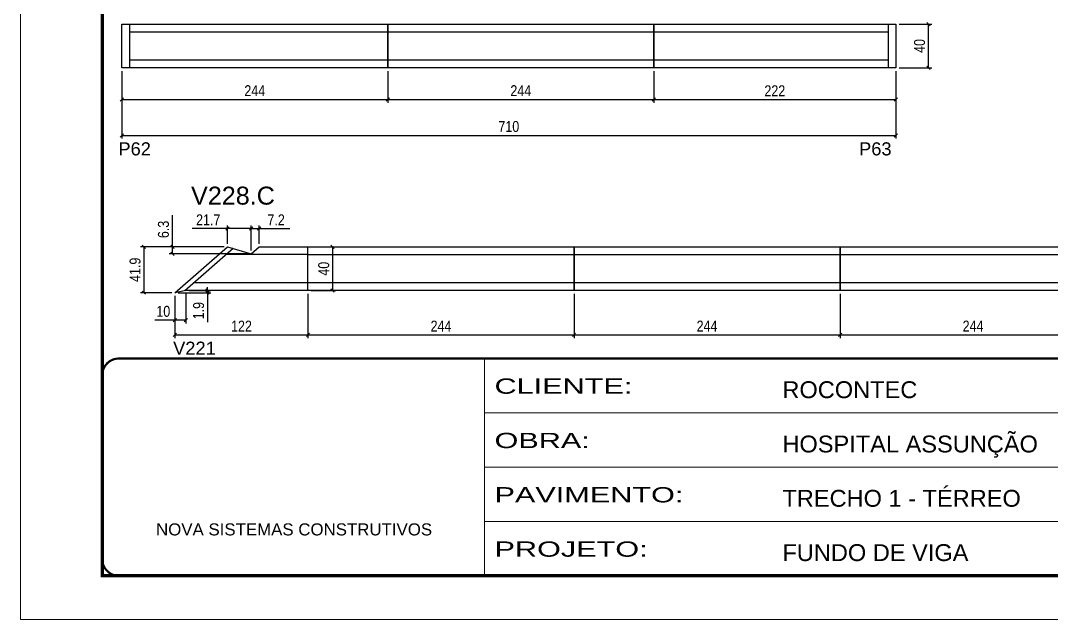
# Model space of a CAD drawing. Extents: x 3171 to 9452, y -2838 to 6252.
# Drawn here: x 4770 to 5715, y 4054 to 4603 of the extents above; entities that cross this region are included whole.
import ezdxf

# ---------------------------------------------------------------- set-up
doc = ezdxf.new("R2010")
doc.units = 0
doc.linetypes.add('CONTINUO', pattern=[0])
doc.linetypes.add('DASHED', pattern=[0.75, 0.5, -0.25])
for name, color, linetype in [('5', 5, 'Continuous'), ('NOMENCLATURA', 7, 'Continuous'), ('Painéis', 200, 'Continuous'), ('SARR_2.2x7', 40, 'Continuous')]:
    doc.layers.add(name, color=color, linetype=linetype)
for name, color, linetype, lineweight in [('Escoras', 2, 'Continuous', 25), ('Folhas', 255, 'Continuous', 9), ('SARRAFO DE PRESSAO', 251, 'DASHED', 9)]:
    doc.layers.add(name, color=color, linetype=linetype, lineweight=lineweight)
doc.styles.add('ARIAL', font='arial.ttf')
doc.styles.add('COTA TECNICA-50', font='techl___.ttf', dxfattribs={"height": 10})
doc.styles.get("Standard").update_dxf_attribs({"font": 'arial.ttf'})
doc.styles.add('Tecnologia', font='')
doc.styles.get('Tecnologia').set_extended_font_data('Forgotten Futurist')
doc.dimstyles.new('COTA PAINEL-50', dxfattribs={"dimtxt": 10, "dimasz": 3, "dimexe": 3, "dimexo": 3, "dimgap": 3, "dimtad": 1, "dimdec": 1, "dimzin": 12, "dimdsep": 46, "dimtxsty": 'COTA TECNICA-50', "dimblk1": 'OBLIQUE', "dimblk2": 'OBLIQUE', "dimsah": 1, "dimcen": 0.9, "dimclrd": 4, "dimclre": 4, "dimclrt": 240, "dimadec": 1, "dimazin": 3, "dimtfac": 1, "dimtdec": 1, "dimtmove": 0, "dimatfit": 3, "dimfxl": 1, "dimtolj": 1, "dimtzin": 12, "dimarcsym": 0})

# ---------------------------------------------------------------- blocks, each defined once
blk = doc.blocks.new('9999999999')
at = {"color": 30, "linetype": 'CONTINUO'}
for p, q in [((98564.56, 34230.21), (98564.56, 34429.45)), ((98564.56, 34379.64), (99583.98, 34379.64)), ((98564.56, 34329.83), (99487.98, 34329.83)), ((98564.56, 34280.02), (99487.98, 34280.02))]:
    blk.add_line(p, q, dxfattribs=at)
at = {"color": 30, "linetype": 'CONTINUO', "const_width": 2}
blk.add_lwpolyline([(99583.98, 34230.21), (99583.98, 34414.45, 0.414214), (99568.98, 34429.45), (98228.98, 34429.45, 0.414214), (98213.98, 34414.45), (98213.98, 34245.21, 0.414214), (98228.98, 34230.21), (99583.98, 34230.21)], format="xyb", dxfattribs=at)
at = {"layer": 'Folhas'}
blk.add_lwpolyline([(98138.98, 34190.21), (99623.98, 34190.21), (99623.98, 35240.21), (98138.98, 35240.21)], close=True, dxfattribs=at)
at = {"layer": 'Folhas', "color": 30, "const_width": 3}
blk.add_lwpolyline([(98213.98, 34230.21), (99583.98, 34230.21), (99583.98, 35200.21), (98213.98, 35200.21)], close=True, dxfattribs=at)
at = {"color": 7, "linetype": 'Continuous', "ltscale": 5, "style": 'ARIAL'}
for s, height, p in [('ROCONTEC', 15.483, (98837.68, 34393.13)), ('HOSPITAL ASSUNÇÃO', 15.4829, (98837.68, 34343.32)), ('TRECHO 1 - TÉRREO', 15.4829, (98837.68, 34293.51)), ('NOVA SISTEMAS CONSTRUTIVOS', 11.0592, (98263.19, 34267.21)), ('FUNDO DE VIGA', 15.4829, (98837.68, 34243.7))]:
    blk.add_text(s, height=height, dxfattribs=at).set_placement(p)
at = {"layer": 'Folhas', "color": 7, "style": 'Tecnologia', "width": 1.5}
for s, p in [('CLIENTE:', (98573.65, 34397.17)), ('OBRA:', (98573.65, 34347.31)), ('PAVIMENTO:', (98573.65, 34297.5)), ('PROJETO:', (98573.65, 34247.69))]:
    blk.add_text(s, height=14, dxfattribs=at).set_placement(p)
blk = doc.blocks.new('_Oblique')
at = {"color": 0, "linetype": 'ByBlock', "lineweight": -2}
blk.add_line((-0.5, -0.5), (0.5, 0.5), dxfattribs=at)
blk = doc.blocks.new('*D318')
at = {"layer": 'Defpoints', "color": 0, "linetype": 'ByBlock', "transparency": 16777216}
for p in [(4862.44, 4559.68), (5106.44, 4559.68), (5106.44, 4530.58)]:
    blk.add_point(p, dxfattribs=at)
at = {"layer": 'Escoras', "color": 4, "linetype": 'ByBlock', "lineweight": -2, "transparency": 16777216}
for p, q in [((4862.44, 4556.68), (4862.44, 4527.58)), ((5106.44, 4556.68), (5106.44, 4527.58)), ((4862.44, 4530.58), (5106.44, 4530.58))]:
    blk.add_line(p, q, dxfattribs=at)
at = {"layer": 'Escoras', "color": 4, "linetype": 'ByBlock', "lineweight": -2, "transparency": 16777216, "xscale": 3, "yscale": 3, "zscale": 3, "rotation": 180}
blk.add_blockref('_Oblique', (4862.44, 4530.58), dxfattribs=at)
at = {"layer": 'Escoras', "color": 4, "linetype": 'ByBlock', "lineweight": -2, "transparency": 16777216, "xscale": 3, "yscale": 3, "zscale": 3}
blk.add_blockref('_Oblique', (5106.44, 4530.58), dxfattribs=at)
at = {"layer": 'Escoras', "color": 240, "linetype": 'ByBlock', "transparency": 16777216, "insert": (4984.44, 4538.66), "char_height": 10, "attachment_point": 5, "style": 'COTA TECNICA-50'}
blk.add_mtext('\\A1;244', dxfattribs=at)
blk = doc.blocks.new('*D164')
at = {"layer": 'Defpoints', "color": 0, "linetype": 'ByBlock', "transparency": 16777216}
for p in [(5106.44, 4559.68), (5350.44, 4559.68), (5350.44, 4530.58)]:
    blk.add_point(p, dxfattribs=at)
at = {"layer": 'Escoras', "color": 4, "linetype": 'ByBlock', "lineweight": -2, "transparency": 16777216}
for p, q in [((5106.44, 4556.68), (5106.44, 4527.58)), ((5350.44, 4556.68), (5350.44, 4527.58)), ((5106.44, 4530.58), (5350.44, 4530.58))]:
    blk.add_line(p, q, dxfattribs=at)
at = {"layer": 'Escoras', "color": 4, "linetype": 'ByBlock', "lineweight": -2, "transparency": 16777216, "xscale": 3, "yscale": 3, "zscale": 3, "rotation": 180}
blk.add_blockref('_Oblique', (5106.44, 4530.58), dxfattribs=at)
at = {"layer": 'Escoras', "color": 4, "linetype": 'ByBlock', "lineweight": -2, "transparency": 16777216, "xscale": 3, "yscale": 3, "zscale": 3}
blk.add_blockref('_Oblique', (5350.44, 4530.58), dxfattribs=at)
at = {"layer": 'Escoras', "color": 240, "linetype": 'ByBlock', "transparency": 16777216, "insert": (5228.44, 4538.66), "char_height": 10, "attachment_point": 5, "style": 'COTA TECNICA-50'}
blk.add_mtext('\\A1;244', dxfattribs=at)
blk = doc.blocks.new('*D165')
at = {"layer": 'Defpoints', "color": 0, "linetype": 'ByBlock', "transparency": 16777216}
for p in [(5350.44, 4559.68), (5572.44, 4559.68), (5572.44, 4530.58)]:
    blk.add_point(p, dxfattribs=at)
at = {"layer": 'Escoras', "color": 4, "linetype": 'ByBlock', "lineweight": -2, "transparency": 16777216}
for p, q in [((5350.44, 4556.68), (5350.44, 4527.58)), ((5572.44, 4556.68), (5572.44, 4527.58)), ((5350.44, 4530.58), (5572.44, 4530.58))]:
    blk.add_line(p, q, dxfattribs=at)
at = {"layer": 'Escoras', "color": 4, "linetype": 'ByBlock', "lineweight": -2, "transparency": 16777216, "xscale": 3, "yscale": 3, "zscale": 3, "rotation": 180}
blk.add_blockref('_Oblique', (5350.44, 4530.58), dxfattribs=at)
at = {"layer": 'Escoras', "color": 4, "linetype": 'ByBlock', "lineweight": -2, "transparency": 16777216, "xscale": 3, "yscale": 3, "zscale": 3}
blk.add_blockref('_Oblique', (5572.44, 4530.58), dxfattribs=at)
at = {"layer": 'Escoras', "color": 240, "linetype": 'ByBlock', "transparency": 16777216, "insert": (5461.44, 4538.58), "char_height": 10, "attachment_point": 5, "style": 'COTA TECNICA-50'}
blk.add_mtext('\\A1;222', dxfattribs=at)
blk = doc.blocks.new('*D16')
at = {"layer": 'Defpoints', "color": 0, "linetype": 'ByBlock', "transparency": 16777216}
for p in [(4862.44, 4559.68), (5572.44, 4559.68), (5572.44, 4497.66)]:
    blk.add_point(p, dxfattribs=at)
at = {"layer": 'Escoras', "color": 4, "linetype": 'ByBlock', "lineweight": -2, "transparency": 16777216}
for p, q in [((4862.44, 4556.68), (4862.44, 4494.66)), ((5572.44, 4556.68), (5572.44, 4494.66)), ((4862.44, 4497.66), (5572.44, 4497.66))]:
    blk.add_line(p, q, dxfattribs=at)
at = {"layer": 'Escoras', "color": 4, "linetype": 'ByBlock', "lineweight": -2, "transparency": 16777216, "xscale": 3, "yscale": 3, "zscale": 3, "rotation": 180}
blk.add_blockref('_Oblique', (4862.44, 4497.66), dxfattribs=at)
at = {"layer": 'Escoras', "color": 4, "linetype": 'ByBlock', "lineweight": -2, "transparency": 16777216, "xscale": 3, "yscale": 3, "zscale": 3}
blk.add_blockref('_Oblique', (5572.44, 4497.66), dxfattribs=at)
at = {"layer": 'Escoras', "color": 240, "linetype": 'ByBlock', "transparency": 16777216, "insert": (5217.44, 4505.76), "char_height": 10, "attachment_point": 5, "style": 'COTA TECNICA-50'}
blk.add_mtext('\\A1;710', dxfattribs=at)
blk = doc.blocks.new('*D166')
at = {"layer": 'Defpoints', "color": 0, "linetype": 'ByBlock', "transparency": 16777216}
for p in [(5572.44, 4599.68), (5602.3, 4599.68), (5572.44, 4559.68)]:
    blk.add_point(p, dxfattribs=at)
at = {"layer": 'Escoras', "color": 4, "linetype": 'ByBlock', "lineweight": -2, "transparency": 16777216}
for p, q in [((5575.44, 4599.68), (5605.3, 4599.68)), ((5602.3, 4559.68), (5602.3, 4599.68)), ((5575.44, 4559.68), (5605.3, 4559.68))]:
    blk.add_line(p, q, dxfattribs=at)
at = {"layer": 'Escoras', "color": 4, "linetype": 'ByBlock', "lineweight": -2, "transparency": 16777216, "xscale": 3, "yscale": 3, "zscale": 3}
for p, rotation in [((5602.3, 4599.68), 90), ((5602.3, 4559.68), 270)]:
    blk.add_blockref('_Oblique', p, dxfattribs=dict(at, rotation=rotation))
at = {"layer": 'Escoras', "color": 240, "linetype": 'ByBlock', "transparency": 16777216, "insert": (5594.2, 4579.68), "char_height": 10, "attachment_point": 5, "rotation": 90, "style": 'COTA TECNICA-50'}
blk.add_mtext('\\A1;40', dxfattribs=at)
blk = doc.blocks.new('*D207')
at = {"layer": 'Defpoints', "color": 0, "linetype": 'ByBlock', "transparency": 16777216}
for p in [(4959.51, 4395.35), (4882.79, 4353.41), (4911.25, 4353.41)]:
    blk.add_point(p, dxfattribs=at)
at = {"layer": 'Escoras', "color": 4, "linetype": 'ByBlock', "lineweight": -2, "transparency": 16777216}
for p, q in [((4956.51, 4395.35), (4879.79, 4395.35)), ((4882.79, 4395.35), (4882.79, 4353.41)), ((4908.25, 4353.41), (4879.79, 4353.41))]:
    blk.add_line(p, q, dxfattribs=at)
at = {"layer": 'Escoras', "color": 4, "linetype": 'ByBlock', "lineweight": -2, "transparency": 16777216, "xscale": 3, "yscale": 3, "zscale": 3}
for p, rotation in [((4882.79, 4395.35), 90), ((4882.79, 4353.41), 270)]:
    blk.add_blockref('_Oblique', p, dxfattribs=dict(at, rotation=rotation))
at = {"layer": 'Escoras', "color": 240, "linetype": 'ByBlock', "transparency": 16777216, "insert": (4874.69, 4374.38), "char_height": 10, "attachment_point": 5, "rotation": 90, "style": 'COTA TECNICA-50'}
blk.add_mtext('\\A1;41.9', dxfattribs=at)
blk = doc.blocks.new('*D208')
at = {"layer": 'Defpoints', "color": 0, "linetype": 'ByBlock', "transparency": 16777216}
for p in [(4981.24, 4412.16), (4959.51, 4395.35), (4981.24, 4389.06)]:
    blk.add_point(p, dxfattribs=at)
at = {"layer": 'Escoras', "color": 4, "linetype": 'ByBlock', "lineweight": -2, "transparency": 16777216}
for p, q in [((4959.51, 4398.35), (4959.51, 4415.16)), ((4981.24, 4392.06), (4981.24, 4415.16)), ((4959.51, 4412.16), (4927.03, 4412.16)), ((4981.24, 4412.16), (4959.51, 4412.16))]:
    blk.add_line(p, q, dxfattribs=at)
at = {"layer": 'Escoras', "color": 4, "linetype": 'ByBlock', "lineweight": -2, "transparency": 16777216, "xscale": 3, "yscale": 3, "zscale": 3, "rotation": 180}
blk.add_blockref('_Oblique', (4959.51, 4412.16), dxfattribs=at)
at = {"layer": 'Escoras', "color": 4, "linetype": 'ByBlock', "lineweight": -2, "transparency": 16777216, "xscale": 3, "yscale": 3, "zscale": 3}
blk.add_blockref('_Oblique', (4981.24, 4412.16), dxfattribs=at)
at = {"layer": 'Escoras', "color": 240, "linetype": 'ByBlock', "transparency": 16777216, "insert": (4941.77, 4420.23), "char_height": 10, "attachment_point": 5, "style": 'COTA TECNICA-50'}
blk.add_mtext('\\A1;21.7', dxfattribs=at)
blk = doc.blocks.new('*D209')
at = {"layer": 'Defpoints', "color": 0, "linetype": 'ByBlock', "transparency": 16777216}
for p in [(4981.24, 4412.16), (4981.24, 4389.06), (4988.47, 4395.35)]:
    blk.add_point(p, dxfattribs=at)
at = {"layer": 'Escoras', "color": 4, "linetype": 'ByBlock', "lineweight": -2, "transparency": 16777216}
for p, q in [((4981.24, 4392.06), (4981.24, 4415.16)), ((4988.47, 4398.35), (4988.47, 4415.16)), ((4981.24, 4412.16), (4988.47, 4412.16)), ((4988.47, 4412.16), (5016.57, 4412.16))]:
    blk.add_line(p, q, dxfattribs=at)
at = {"layer": 'Escoras', "color": 4, "linetype": 'ByBlock', "lineweight": -2, "transparency": 16777216, "xscale": 3, "yscale": 3, "zscale": 3, "rotation": 180}
blk.add_blockref('_Oblique', (4981.24, 4412.16), dxfattribs=at)
at = {"layer": 'Escoras', "color": 4, "linetype": 'ByBlock', "lineweight": -2, "transparency": 16777216, "xscale": 3, "yscale": 3, "zscale": 3}
blk.add_blockref('_Oblique', (4988.47, 4412.16), dxfattribs=at)
at = {"layer": 'Escoras', "color": 240, "linetype": 'ByBlock', "transparency": 16777216, "insert": (5004.02, 4420.23), "char_height": 10, "attachment_point": 5, "style": 'COTA TECNICA-50'}
blk.add_mtext('\\A1;7.2', dxfattribs=at)
blk = doc.blocks.new('*D210')
at = {"layer": 'Defpoints', "color": 0, "linetype": 'ByBlock', "transparency": 16777216}
for p in [(4908.95, 4395.35), (4959.51, 4395.35), (4981.24, 4389.06)]:
    blk.add_point(p, dxfattribs=at)
at = {"layer": 'Escoras', "color": 4, "linetype": 'ByBlock', "lineweight": -2, "transparency": 16777216}
for p, q in [((4908.95, 4395.35), (4908.95, 4424.45)), ((4956.51, 4395.35), (4905.95, 4395.35)), ((4978.24, 4389.06), (4905.95, 4389.06)), ((4908.95, 4389.06), (4908.95, 4395.35))]:
    blk.add_line(p, q, dxfattribs=at)
at = {"layer": 'Escoras', "color": 4, "linetype": 'ByBlock', "lineweight": -2, "transparency": 16777216, "xscale": 3, "yscale": 3, "zscale": 3}
for p, rotation in [((4908.95, 4395.35), 90), ((4908.95, 4389.06), 270)]:
    blk.add_blockref('_Oblique', p, dxfattribs=dict(at, rotation=rotation))
at = {"layer": 'Escoras', "color": 240, "linetype": 'ByBlock', "transparency": 16777216, "insert": (4900.73, 4411.4), "char_height": 10, "attachment_point": 5, "rotation": 90, "style": 'COTA TECNICA-50'}
blk.add_mtext('\\A1;6.3', dxfattribs=at)
blk = doc.blocks.new('*D211')
at = {"layer": 'Defpoints', "color": 0, "linetype": 'ByBlock', "transparency": 16777216}
for p in [(4911.25, 4353.41), (4921.22, 4355.35), (4911.25, 4328.13)]:
    blk.add_point(p, dxfattribs=at)
at = {"layer": 'Escoras', "color": 4, "linetype": 'ByBlock', "lineweight": -2, "transparency": 16777216}
for p, q in [((4911.25, 4350.41), (4911.25, 4325.13)), ((4921.22, 4352.35), (4921.22, 4325.13)), ((4911.25, 4328.13), (4892.82, 4328.13)), ((4921.22, 4328.13), (4911.25, 4328.13))]:
    blk.add_line(p, q, dxfattribs=at)
at = {"layer": 'Escoras', "color": 4, "linetype": 'ByBlock', "lineweight": -2, "transparency": 16777216, "xscale": 3, "yscale": 3, "zscale": 3, "rotation": 180}
blk.add_blockref('_Oblique', (4911.25, 4328.13), dxfattribs=at)
at = {"layer": 'Escoras', "color": 4, "linetype": 'ByBlock', "lineweight": -2, "transparency": 16777216, "xscale": 3, "yscale": 3, "zscale": 3}
blk.add_blockref('_Oblique', (4921.22, 4328.13), dxfattribs=at)
at = {"layer": 'Escoras', "color": 240, "linetype": 'ByBlock', "transparency": 16777216, "insert": (4900.54, 4336.23), "char_height": 10, "attachment_point": 5, "style": 'COTA TECNICA-50'}
blk.add_mtext('\\A1;10', dxfattribs=at)
blk = doc.blocks.new('*D37')
at = {"layer": 'Defpoints', "color": 0, "linetype": 'ByBlock', "transparency": 16777216}
for p in [(4911.25, 4353.41), (4921.22, 4355.35), (4941.06, 4355.35)]:
    blk.add_point(p, dxfattribs=at)
at = {"layer": 'Escoras', "color": 4, "linetype": 'ByBlock', "lineweight": -2, "transparency": 16777216}
for p, q in [((4914.25, 4353.41), (4944.06, 4353.41)), ((4924.22, 4355.35), (4944.06, 4355.35)), ((4941.06, 4355.35), (4941.06, 4358.35)), ((4941.06, 4355.35), (4941.06, 4353.41)), ((4941.06, 4353.41), (4941.06, 4326.38))]:
    blk.add_line(p, q, dxfattribs=at)
at = {"layer": 'Escoras', "color": 4, "linetype": 'ByBlock', "lineweight": -2, "transparency": 16777216, "xscale": 3, "yscale": 3, "zscale": 3}
for p, rotation in [((4941.06, 4355.35), 270), ((4941.06, 4353.41), 90)]:
    blk.add_blockref('_Oblique', p, dxfattribs=dict(at, rotation=rotation))
at = {"layer": 'Escoras', "color": 240, "linetype": 'ByBlock', "transparency": 16777216, "insert": (4932.97, 4336.9), "char_height": 10, "attachment_point": 5, "rotation": 90, "style": 'COTA TECNICA-50'}
blk.add_mtext('\\A1;1.9', dxfattribs=at)
blk = doc.blocks.new('*D212')
at = {"layer": 'Defpoints', "color": 0, "linetype": 'ByBlock', "transparency": 16777216}
for p in [(4911.25, 4353.41), (5033.25, 4355.35), (5033.25, 4314.67)]:
    blk.add_point(p, dxfattribs=at)
at = {"layer": 'Escoras', "color": 4, "linetype": 'ByBlock', "lineweight": -2, "transparency": 16777216}
for p, q in [((4911.25, 4350.41), (4911.25, 4311.67)), ((5033.25, 4352.35), (5033.25, 4311.67)), ((4911.25, 4314.67), (5033.25, 4314.67))]:
    blk.add_line(p, q, dxfattribs=at)
at = {"layer": 'Escoras', "color": 4, "linetype": 'ByBlock', "lineweight": -2, "transparency": 16777216, "xscale": 3, "yscale": 3, "zscale": 3, "rotation": 180}
blk.add_blockref('_Oblique', (4911.25, 4314.67), dxfattribs=at)
at = {"layer": 'Escoras', "color": 4, "linetype": 'ByBlock', "lineweight": -2, "transparency": 16777216, "xscale": 3, "yscale": 3, "zscale": 3}
blk.add_blockref('_Oblique', (5033.25, 4314.67), dxfattribs=at)
at = {"layer": 'Escoras', "color": 240, "linetype": 'ByBlock', "transparency": 16777216, "insert": (4972.25, 4322.72), "char_height": 10, "attachment_point": 5, "style": 'COTA TECNICA-50'}
blk.add_mtext('\\A1;122', dxfattribs=at)
blk = doc.blocks.new('*D213')
at = {"layer": 'Defpoints', "color": 0, "linetype": 'ByBlock', "transparency": 16777216}
for p in [(5033.25, 4355.35), (5277.25, 4355.35), (5277.25, 4314.67)]:
    blk.add_point(p, dxfattribs=at)
at = {"layer": 'Escoras', "color": 4, "linetype": 'ByBlock', "lineweight": -2, "transparency": 16777216}
for p, q in [((5033.25, 4352.35), (5033.25, 4311.67)), ((5277.25, 4352.35), (5277.25, 4311.67)), ((5033.25, 4314.67), (5277.25, 4314.67))]:
    blk.add_line(p, q, dxfattribs=at)
at = {"layer": 'Escoras', "color": 4, "linetype": 'ByBlock', "lineweight": -2, "transparency": 16777216, "xscale": 3, "yscale": 3, "zscale": 3, "rotation": 180}
blk.add_blockref('_Oblique', (5033.25, 4314.67), dxfattribs=at)
at = {"layer": 'Escoras', "color": 4, "linetype": 'ByBlock', "lineweight": -2, "transparency": 16777216, "xscale": 3, "yscale": 3, "zscale": 3}
blk.add_blockref('_Oblique', (5277.25, 4314.67), dxfattribs=at)
at = {"layer": 'Escoras', "color": 240, "linetype": 'ByBlock', "transparency": 16777216, "insert": (5155.25, 4322.74), "char_height": 10, "attachment_point": 5, "style": 'COTA TECNICA-50'}
blk.add_mtext('\\A1;244', dxfattribs=at)
blk = doc.blocks.new('*D214')
at = {"layer": 'Defpoints', "color": 0, "linetype": 'ByBlock', "transparency": 16777216}
for p in [(5277.25, 4355.35), (5521.25, 4355.35), (5521.25, 4314.67)]:
    blk.add_point(p, dxfattribs=at)
at = {"layer": 'Escoras', "color": 4, "linetype": 'ByBlock', "lineweight": -2, "transparency": 16777216}
for p, q in [((5277.25, 4352.35), (5277.25, 4311.67)), ((5521.25, 4352.35), (5521.25, 4311.67)), ((5277.25, 4314.67), (5521.25, 4314.67))]:
    blk.add_line(p, q, dxfattribs=at)
at = {"layer": 'Escoras', "color": 4, "linetype": 'ByBlock', "lineweight": -2, "transparency": 16777216, "xscale": 3, "yscale": 3, "zscale": 3, "rotation": 180}
blk.add_blockref('_Oblique', (5277.25, 4314.67), dxfattribs=at)
at = {"layer": 'Escoras', "color": 4, "linetype": 'ByBlock', "lineweight": -2, "transparency": 16777216, "xscale": 3, "yscale": 3, "zscale": 3}
blk.add_blockref('_Oblique', (5521.25, 4314.67), dxfattribs=at)
at = {"layer": 'Escoras', "color": 240, "linetype": 'ByBlock', "transparency": 16777216, "insert": (5399.25, 4322.74), "char_height": 10, "attachment_point": 5, "style": 'COTA TECNICA-50'}
blk.add_mtext('\\A1;244', dxfattribs=at)
blk = doc.blocks.new('*D215')
at = {"layer": 'Defpoints', "color": 0, "linetype": 'ByBlock', "transparency": 16777216}
for p in [(5521.25, 4355.35), (5765.25, 4355.35), (5765.25, 4314.67)]:
    blk.add_point(p, dxfattribs=at)
at = {"layer": 'Escoras', "color": 4, "linetype": 'ByBlock', "lineweight": -2, "transparency": 16777216}
for p, q in [((5521.25, 4352.35), (5521.25, 4311.67)), ((5765.25, 4352.35), (5765.25, 4311.67)), ((5521.25, 4314.67), (5765.25, 4314.67))]:
    blk.add_line(p, q, dxfattribs=at)
at = {"layer": 'Escoras', "color": 4, "linetype": 'ByBlock', "lineweight": -2, "transparency": 16777216, "xscale": 3, "yscale": 3, "zscale": 3, "rotation": 180}
blk.add_blockref('_Oblique', (5521.25, 4314.67), dxfattribs=at)
at = {"layer": 'Escoras', "color": 4, "linetype": 'ByBlock', "lineweight": -2, "transparency": 16777216, "xscale": 3, "yscale": 3, "zscale": 3}
blk.add_blockref('_Oblique', (5765.25, 4314.67), dxfattribs=at)
at = {"layer": 'Escoras', "color": 240, "linetype": 'ByBlock', "transparency": 16777216, "insert": (5643.25, 4322.74), "char_height": 10, "attachment_point": 5, "style": 'COTA TECNICA-50'}
blk.add_mtext('\\A1;244', dxfattribs=at)
blk = doc.blocks.new('*D218')
at = {"layer": 'Defpoints', "color": 0, "linetype": 'ByBlock', "transparency": 16777216}
for p in [(5033.25, 4395.35), (5033.25, 4355.35), (5055.86, 4355.35)]:
    blk.add_point(p, dxfattribs=at)
at = {"layer": 'Escoras', "color": 4, "linetype": 'ByBlock', "lineweight": -2, "transparency": 16777216}
for p, q in [((5036.25, 4395.35), (5058.86, 4395.35)), ((5055.86, 4395.35), (5055.86, 4355.35)), ((5036.25, 4355.35), (5058.86, 4355.35))]:
    blk.add_line(p, q, dxfattribs=at)
at = {"layer": 'Escoras', "color": 4, "linetype": 'ByBlock', "lineweight": -2, "transparency": 16777216, "xscale": 3, "yscale": 3, "zscale": 3}
for p, rotation in [((5055.86, 4395.35), 90), ((5055.86, 4355.35), 270)]:
    blk.add_blockref('_Oblique', p, dxfattribs=dict(at, rotation=rotation))
at = {"layer": 'Escoras', "color": 240, "linetype": 'ByBlock', "transparency": 16777216, "insert": (5047.76, 4375.35), "char_height": 10, "attachment_point": 5, "rotation": 90, "style": 'COTA TECNICA-50'}
blk.add_mtext('\\A1;40', dxfattribs=at)

msp = doc.modelspace()

# ---------------------------------------------------------------- linework, layer by layer
at = {"layer": 'Escoras', "linetype": 'ByBlock'}
msp.add_line((5033.25, 4355.35), (5033.25, 4395.35), dxfattribs=at)
at = {"layer": 'Painéis', "linetype": 'Continuous'}
for points in [[(4862.44, 4599.68), (5106.44, 4599.68), (5106.44, 4559.68), (4862.44, 4559.68)], [(5106.44, 4599.68), (5350.44, 4599.68), (5350.44, 4559.68), (5106.44, 4559.68)], [(5350.44, 4599.68), (5572.44, 4599.68), (5572.44, 4559.68), (5350.44, 4559.68)], [(5033.25, 4395.35), (5277.25, 4395.35), (5277.25, 4355.35), (5033.25, 4355.35)], [(5277.25, 4395.35), (5521.25, 4395.35), (5521.25, 4355.35), (5277.25, 4355.35)], [(5521.25, 4395.35), (5765.25, 4395.35), (5765.25, 4355.35), (5521.25, 4355.35)]]:
    msp.add_lwpolyline(points, close=True, dxfattribs=at)
msp.add_lwpolyline([(5911.25, 4355.35), (4921.22, 4355.35), (4911.25, 4353.41), (4959.51, 4395.35), (4981.24, 4389.06), (4988.47, 4395.35), (5971.98, 4395.35), (5911.25, 4355.35)], dxfattribs=at)
at = {"layer": 'SARR_2.2x7', "linetype": 'Continuous'}
for p, q in [((4869.44, 4599.68), (4869.44, 4559.68)), ((5565.4, 4599.68), (5565.4, 4559.68)), ((4869.44, 4592.68), (5106.44, 4592.68)), ((5106.44, 4592.68), (5350.44, 4592.68)), ((5350.44, 4592.68), (5565.44, 4592.68)), ((5106.47, 4566.68), (4869.47, 4566.68)), ((5350.47, 4566.68), (5106.47, 4566.68)), ((5565.47, 4566.68), (5350.47, 4566.68)), ((4964.76, 4393.83), (4920.27, 4355.16)), ((5033.25, 4388.35), (4958.45, 4388.35)), ((5033.25, 4388.35), (5277.25, 4388.35)), ((5277.25, 4388.35), (5521.25, 4388.35)), ((5521.25, 4388.35), (5765.25, 4388.35)), ((5033.29, 4362.35), (4928.53, 4362.35)), ((5277.29, 4362.35), (5033.29, 4362.35)), ((5521.29, 4362.35), (5277.29, 4362.35)), ((5765.29, 4362.35), (5521.29, 4362.35))]:
    msp.add_line(p, q, dxfattribs=at)

# ---------------------------------------------------------------- block references
at = {"layer": 'SARRAFO DE PRESSAO', "color": 6, "linetype": 'ByBlock'}
msp.add_blockref('9999999999', (-93369.29, -30136.46), dxfattribs=at)

# ---------------------------------------------------------------- texts
at = {"layer": '5', "linetype": 'Continuous'}
for s, p in [('P62', (4859.36, 4479.31)), ('P63', (5538.69, 4479.31)), ('V221', (4909.56, 4296.48))]:
    msp.add_text(s, height=12, rotation=359.99996, dxfattribs=at).set_placement(p)
at = {"layer": 'NOMENCLATURA', "linetype": 'Continuous'}
msp.add_text('V228.C', height=16.5, dxfattribs=at).set_placement((4925.99, 4434.16))

# ---------------------------------------------------------------- dimensions: what is measured, and where the dimension line sits
at = {"layer": 'Escoras', "linetype": 'ByBlock'}
for p1, p2, distance, picture, middle in [((5572.44, 4559.68), (5572.44, 4599.68), -29.87, '*D166', (5594.2, 4579.68)), ((4862.44, 4559.68), (5572.44, 4559.68), -62.02, '*D16', (5217.44, 4505.76))]:
    dim = msp.add_aligned_dim(p1=p1, p2=p2, distance=distance, dimstyle='COTA PAINEL-50', override={"dimarcsym": 1}, dxfattribs=at)
    dim.commit()
    dim.dimension.update_dxf_attribs({"geometry": picture, "text_midpoint": middle})
for base, p1, p2, picture, middle in [((5106.44, 4530.58), (4862.44, 4559.68), (5106.44, 4559.68), '*D318', (4984.44, 4538.66)), ((5350.44, 4530.58), (5106.44, 4559.68), (5350.44, 4559.68), '*D164', (5228.44, 4538.66)), ((5572.44, 4530.58), (5350.44, 4559.68), (5572.44, 4559.68), '*D165', (5461.44, 4538.58)), ((4911.25, 4328.13), (4921.22, 4355.35), (4911.25, 4353.41), '*D211', (4900.54, 4336.23)), ((5033.25, 4314.67), (4911.25, 4353.41), (5033.25, 4355.35), '*D212', (4972.25, 4322.72)), ((5277.25, 4314.67), (5033.25, 4355.35), (5277.25, 4355.35), '*D213', (5155.25, 4322.74)), ((5521.25, 4314.67), (5277.25, 4355.35), (5521.25, 4355.35), '*D214', (5399.25, 4322.74)), ((5765.25, 4314.67), (5521.25, 4355.35), (5765.25, 4355.35), '*D215', (5643.25, 4322.74))]:
    dim = msp.add_linear_dim(base=base, p1=p1, p2=p2, dimstyle='COTA PAINEL-50', override={"dimarcsym": 1}, dxfattribs=at)
    dim.commit()
    dim.dimension.update_dxf_attribs({"geometry": picture, "text_midpoint": middle})
for p1, picture, middle in [((4959.51, 4395.35), '*D208', (4941.77, 4412.16)), ((4988.47, 4395.35), '*D209', (5004.02, 4412.16))]:
    dim = msp.add_linear_dim(base=(4981.24, 4412.16), p1=p1, p2=(4981.24, 4389.06), dimstyle='COTA PAINEL-50', override={"dimarcsym": 1}, dxfattribs=at)
    dim.commit()
    dim.dimension.update_dxf_attribs({"geometry": picture, "text_midpoint": middle, "dimtype": 160})
for base, p1, p2, picture, middle in [((4908.95, 4395.35), (4981.24, 4389.06), (4959.51, 4395.35), '*D210', (4900.73, 4411.4)), ((4882.79, 4353.41), (4959.51, 4395.35), (4911.25, 4353.41), '*D207', (4874.69, 4374.38)), ((5055.86, 4355.35), (5033.25, 4395.35), (5033.25, 4355.35), '*D218', (5047.76, 4375.35))]:
    dim = msp.add_linear_dim(base=base, p1=p1, p2=p2, angle=90, dimstyle='COTA PAINEL-50', override={"dimarcsym": 1}, dxfattribs=at)
    dim.commit()
    dim.dimension.update_dxf_attribs({"geometry": picture, "text_midpoint": middle})
dim = msp.add_linear_dim(base=(4941.06, 4355.35), p1=(4911.25, 4353.41), p2=(4921.22, 4355.35), angle=90, dimstyle='COTA PAINEL-50', override={"dimarcsym": 1}, dxfattribs=at)
dim.commit()
dim.dimension.update_dxf_attribs({"geometry": '*D37', "text_midpoint": (4941.06, 4336.9), "dimtype": 160})

doc.saveas('drawing.dxf')
